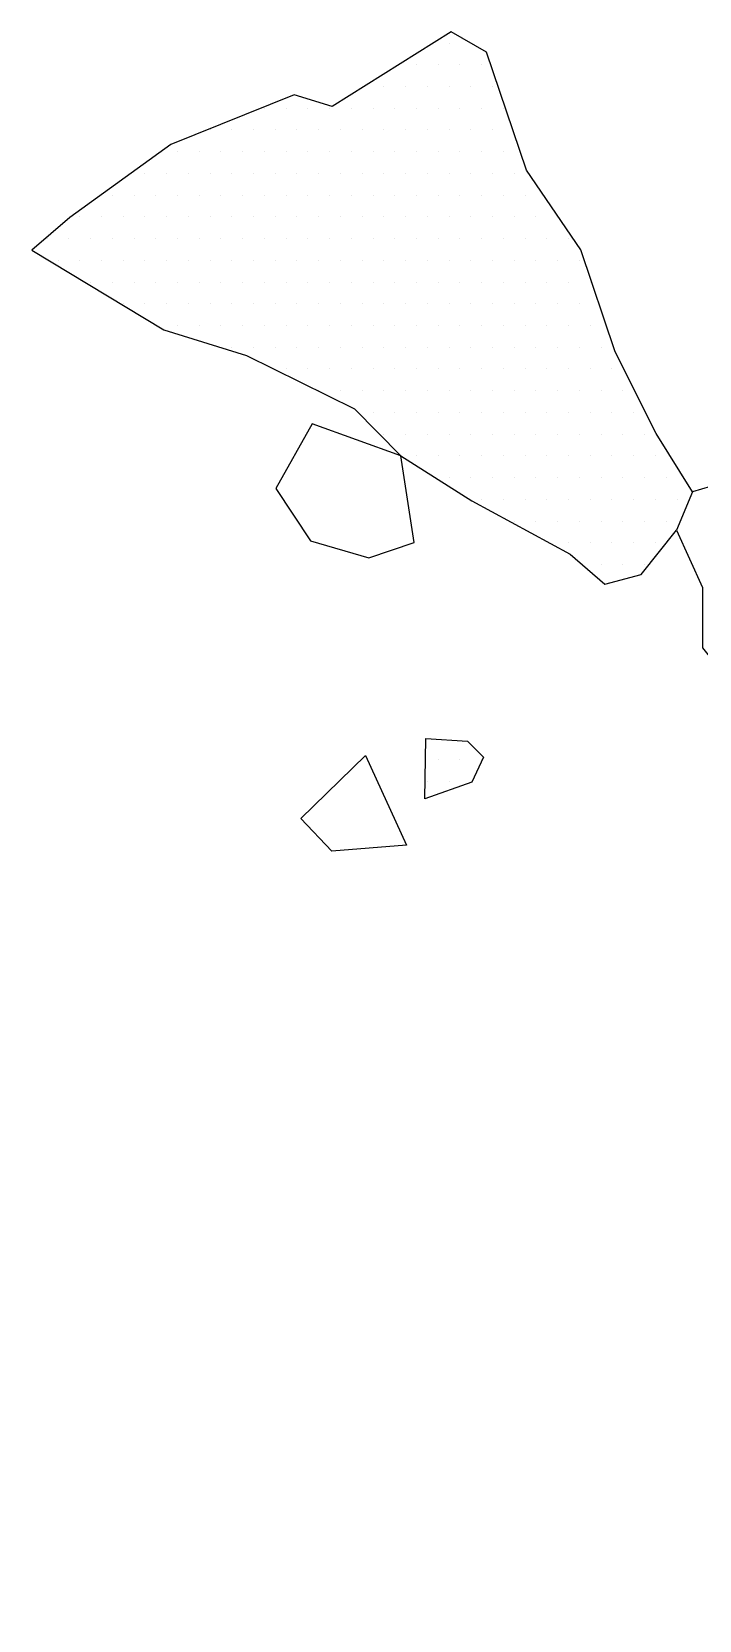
# Model space of a CAD drawing. Header units: metres. Extents: x 128 to 347, y -2100 to -1689.
# Drawn here: x 128.5 to 166.9, y -1780.8 to -1689.3 of the extents above; entities that cross this region are included whole.
import ezdxf

# ---------------------------------------------------------------- set-up
doc = ezdxf.new("R2010")
doc.units = ezdxf.units.M
doc.header["$LTSCALE"] = 25
doc.header["$MEASUREMENT"] = 0
doc.layers.get('0').update_dxf_attribs({"linetype": 'CONTINUOUS'})
for name, color, linetype in [('FEUER', 1, 'CONTINUOUS'), ('STEINE', 4, 'CONTINUOUS'), ('STEINESCHRAFF', 4, 'CONTINUOUS')]:
    doc.layers.add(name, color=color, linetype=linetype)

# ---------------------------------------------------------------- blocks, each defined once
blk = doc.blocks.new('*X14')
at = {"color": 0}
for p, q in [((152.5, -1690), (152.5, -1690)), ((153.75, -1690), (153.75, -1690)), ((150.625, -1691.25), (150.625, -1691.25)), ((151.875, -1691.25), (151.875, -1691.25)), ((153.125, -1691.25), (153.125, -1691.25)), ((154.375, -1691.25), (154.375, -1691.25)), ((148.75, -1692.5), (148.75, -1692.5)), ((150, -1692.5), (150, -1692.5)), ((151.25, -1692.5), (151.25, -1692.5)), ((152.5, -1692.5), (152.5, -1692.5)), ((153.75, -1692.5), (153.75, -1692.5)), ((155, -1692.5), (155, -1692.5)), ((141.875, -1693.75), (141.875, -1693.75)), ((143.125, -1693.75), (143.125, -1693.75)), ((144.375, -1693.75), (144.375, -1693.75)), ((145.625, -1693.75), (145.625, -1693.75)), ((146.875, -1693.75), (146.875, -1693.75)), ((148.125, -1693.75), (148.125, -1693.75)), ((149.375, -1693.75), (149.375, -1693.75)), ((150.625, -1693.75), (150.625, -1693.75)), ((151.875, -1693.75), (151.875, -1693.75)), ((153.125, -1693.75), (153.125, -1693.75)), ((154.375, -1693.75), (154.375, -1693.75)), ((155.625, -1693.75), (155.625, -1693.75)), ((138.75, -1695), (138.75, -1695)), ((140, -1695), (140, -1695)), ((141.25, -1695), (141.25, -1695)), ((142.5, -1695), (142.5, -1695)), ((143.75, -1695), (143.75, -1695)), ((145, -1695), (145, -1695)), ((146.25, -1695), (146.25, -1695)), ((147.5, -1695), (147.5, -1695)), ((148.75, -1695), (148.75, -1695)), ((150, -1695), (150, -1695)), ((151.25, -1695), (151.25, -1695)), ((152.5, -1695), (152.5, -1695)), ((153.75, -1695), (153.75, -1695)), ((155, -1695), (155, -1695)), ((136.875, -1696.25), (136.875, -1696.25)), ((138.125, -1696.25), (138.125, -1696.25)), ((139.375, -1696.25), (139.375, -1696.25)), ((140.625, -1696.25), (140.625, -1696.25)), ((141.875, -1696.25), (141.875, -1696.25)), ((143.125, -1696.25), (143.125, -1696.25)), ((144.375, -1696.25), (144.375, -1696.25)), ((145.625, -1696.25), (145.625, -1696.25)), ((146.875, -1696.25), (146.875, -1696.25)), ((148.125, -1696.25), (148.125, -1696.25)), ((149.375, -1696.25), (149.375, -1696.25)), ((150.625, -1696.25), (150.625, -1696.25)), ((151.875, -1696.25), (151.875, -1696.25)), ((153.125, -1696.25), (153.125, -1696.25)), ((154.375, -1696.25), (154.375, -1696.25)), ((155.625, -1696.25), (155.625, -1696.25)), ((135, -1697.5), (135, -1697.5)), ((136.25, -1697.5), (136.25, -1697.5)), ((137.5, -1697.5), (137.5, -1697.5)), ((138.75, -1697.5), (138.75, -1697.5)), ((140, -1697.5), (140, -1697.5)), ((141.25, -1697.5), (141.25, -1697.5)), ((142.5, -1697.5), (142.5, -1697.5)), ((143.75, -1697.5), (143.75, -1697.5)), ((145, -1697.5), (145, -1697.5)), ((146.25, -1697.5), (146.25, -1697.5)), ((147.5, -1697.5), (147.5, -1697.5)), ((148.75, -1697.5), (148.75, -1697.5)), ((150, -1697.5), (150, -1697.5)), ((151.25, -1697.5), (151.25, -1697.5)), ((152.5, -1697.5), (152.5, -1697.5)), ((153.75, -1697.5), (153.75, -1697.5)), ((155, -1697.5), (155, -1697.5)), ((156.25, -1697.5), (156.25, -1697.5)), ((133.125, -1698.75), (133.125, -1698.75)), ((134.375, -1698.75), (134.375, -1698.75)), ((135.625, -1698.75), (135.625, -1698.75)), ((136.875, -1698.75), (136.875, -1698.75)), ((138.125, -1698.75), (138.125, -1698.75)), ((139.375, -1698.75), (139.375, -1698.75)), ((140.625, -1698.75), (140.625, -1698.75)), ((141.875, -1698.75), (141.875, -1698.75)), ((143.125, -1698.75), (143.125, -1698.75)), ((144.375, -1698.75), (144.375, -1698.75)), ((145.625, -1698.75), (145.625, -1698.75)), ((146.875, -1698.75), (146.875, -1698.75)), ((148.125, -1698.75), (148.125, -1698.75)), ((149.375, -1698.75), (149.375, -1698.75)), ((150.625, -1698.75), (150.625, -1698.75)), ((151.875, -1698.75), (151.875, -1698.75)), ((153.125, -1698.75), (153.125, -1698.75)), ((154.375, -1698.75), (154.375, -1698.75)), ((155.625, -1698.75), (155.625, -1698.75)), ((156.875, -1698.75), (156.875, -1698.75)), ((131.25, -1700), (131.25, -1700)), ((132.5, -1700), (132.5, -1700)), ((133.75, -1700), (133.75, -1700)), ((135, -1700), (135, -1700)), ((136.25, -1700), (136.25, -1700)), ((137.5, -1700), (137.5, -1700)), ((138.75, -1700), (138.75, -1700)), ((140, -1700), (140, -1700)), ((141.25, -1700), (141.25, -1700)), ((142.5, -1700), (142.5, -1700)), ((143.75, -1700), (143.75, -1700)), ((145, -1700), (145, -1700)), ((146.25, -1700), (146.25, -1700)), ((147.5, -1700), (147.5, -1700)), ((148.75, -1700), (148.75, -1700)), ((150, -1700), (150, -1700)), ((151.25, -1700), (151.25, -1700)), ((152.5, -1700), (152.5, -1700)), ((153.75, -1700), (153.75, -1700)), ((155, -1700), (155, -1700)), ((156.25, -1700), (156.25, -1700)), ((157.5, -1700), (157.5, -1700)), ((158.75, -1700), (158.75, -1700)), ((129.375, -1701.25), (129.375, -1701.25)), ((130.625, -1701.25), (130.625, -1701.25)), ((131.875, -1701.25), (131.875, -1701.25)), ((133.125, -1701.25), (133.125, -1701.25)), ((134.375, -1701.25), (134.375, -1701.25)), ((135.625, -1701.25), (135.625, -1701.25)), ((136.875, -1701.25), (136.875, -1701.25)), ((138.125, -1701.25), (138.125, -1701.25)), ((139.375, -1701.25), (139.375, -1701.25)), ((140.625, -1701.25), (140.625, -1701.25)), ((141.875, -1701.25), (141.875, -1701.25)), ((143.125, -1701.25), (143.125, -1701.25)), ((144.375, -1701.25), (144.375, -1701.25)), ((145.625, -1701.25), (145.625, -1701.25)), ((146.875, -1701.25), (146.875, -1701.25)), ((148.125, -1701.25), (148.125, -1701.25)), ((149.375, -1701.25), (149.375, -1701.25)), ((150.625, -1701.25), (150.625, -1701.25)), ((151.875, -1701.25), (151.875, -1701.25)), ((153.125, -1701.25), (153.125, -1701.25)), ((154.375, -1701.25), (154.375, -1701.25)), ((155.625, -1701.25), (155.625, -1701.25)), ((156.875, -1701.25), (156.875, -1701.25)), ((158.125, -1701.25), (158.125, -1701.25)), ((159.375, -1701.25), (159.375, -1701.25)), ((130, -1702.5), (130, -1702.5)), ((131.25, -1702.5), (131.25, -1702.5)), ((132.5, -1702.5), (132.5, -1702.5)), ((133.75, -1702.5), (133.75, -1702.5)), ((135, -1702.5), (135, -1702.5)), ((136.25, -1702.5), (136.25, -1702.5)), ((137.5, -1702.5), (137.5, -1702.5)), ((138.75, -1702.5), (138.75, -1702.5)), ((140, -1702.5), (140, -1702.5)), ((141.25, -1702.5), (141.25, -1702.5)), ((142.5, -1702.5), (142.5, -1702.5)), ((143.75, -1702.5), (143.75, -1702.5)), ((145, -1702.5), (145, -1702.5)), ((146.25, -1702.5), (146.25, -1702.5)), ((147.5, -1702.5), (147.5, -1702.5)), ((148.75, -1702.5), (148.75, -1702.5)), ((150, -1702.5), (150, -1702.5)), ((151.25, -1702.5), (151.25, -1702.5)), ((152.5, -1702.5), (152.5, -1702.5)), ((153.75, -1702.5), (153.75, -1702.5)), ((155, -1702.5), (155, -1702.5)), ((156.25, -1702.5), (156.25, -1702.5)), ((157.5, -1702.5), (157.5, -1702.5)), ((158.75, -1702.5), (158.75, -1702.5)), ((160, -1702.5), (160, -1702.5)), ((131.875, -1703.75), (131.875, -1703.75)), ((133.125, -1703.75), (133.125, -1703.75)), ((134.375, -1703.75), (134.375, -1703.75)), ((135.625, -1703.75), (135.625, -1703.75)), ((136.875, -1703.75), (136.875, -1703.75)), ((138.125, -1703.75), (138.125, -1703.75)), ((139.375, -1703.75), (139.375, -1703.75)), ((140.625, -1703.75), (140.625, -1703.75)), ((141.875, -1703.75), (141.875, -1703.75)), ((143.125, -1703.75), (143.125, -1703.75)), ((144.375, -1703.75), (144.375, -1703.75)), ((145.625, -1703.75), (145.625, -1703.75)), ((146.875, -1703.75), (146.875, -1703.75)), ((148.125, -1703.75), (148.125, -1703.75)), ((149.375, -1703.75), (149.375, -1703.75)), ((150.625, -1703.75), (150.625, -1703.75)), ((151.875, -1703.75), (151.875, -1703.75)), ((153.125, -1703.75), (153.125, -1703.75)), ((154.375, -1703.75), (154.375, -1703.75)), ((155.625, -1703.75), (155.625, -1703.75)), ((156.875, -1703.75), (156.875, -1703.75)), ((158.125, -1703.75), (158.125, -1703.75)), ((159.375, -1703.75), (159.375, -1703.75)), ((160.625, -1703.75), (160.625, -1703.75)), ((133.75, -1705), (133.75, -1705)), ((135, -1705), (135, -1705)), ((136.25, -1705), (136.25, -1705)), ((137.5, -1705), (137.5, -1705)), ((138.75, -1705), (138.75, -1705)), ((140, -1705), (140, -1705)), ((141.25, -1705), (141.25, -1705)), ((142.5, -1705), (142.5, -1705)), ((143.75, -1705), (143.75, -1705)), ((145, -1705), (145, -1705)), ((146.25, -1705), (146.25, -1705)), ((147.5, -1705), (147.5, -1705)), ((148.75, -1705), (148.75, -1705)), ((150, -1705), (150, -1705)), ((151.25, -1705), (151.25, -1705)), ((152.5, -1705), (152.5, -1705)), ((153.75, -1705), (153.75, -1705)), ((155, -1705), (155, -1705)), ((156.25, -1705), (156.25, -1705)), ((157.5, -1705), (157.5, -1705)), ((158.75, -1705), (158.75, -1705)), ((160, -1705), (160, -1705)), ((136.875, -1706.25), (136.875, -1706.25)), ((138.125, -1706.25), (138.125, -1706.25)), ((139.375, -1706.25), (139.375, -1706.25)), ((140.625, -1706.25), (140.625, -1706.25)), ((141.875, -1706.25), (141.875, -1706.25)), ((143.125, -1706.25), (143.125, -1706.25)), ((144.375, -1706.25), (144.375, -1706.25)), ((145.625, -1706.25), (145.625, -1706.25)), ((146.875, -1706.25), (146.875, -1706.25)), ((148.125, -1706.25), (148.125, -1706.25)), ((149.375, -1706.25), (149.375, -1706.25)), ((150.625, -1706.25), (150.625, -1706.25)), ((151.875, -1706.25), (151.875, -1706.25)), ((153.125, -1706.25), (153.125, -1706.25)), ((154.375, -1706.25), (154.375, -1706.25)), ((155.625, -1706.25), (155.625, -1706.25)), ((156.875, -1706.25), (156.875, -1706.25)), ((158.125, -1706.25), (158.125, -1706.25)), ((159.375, -1706.25), (159.375, -1706.25)), ((160.625, -1706.25), (160.625, -1706.25)), ((140, -1707.5), (140, -1707.5)), ((141.25, -1707.5), (141.25, -1707.5)), ((142.5, -1707.5), (142.5, -1707.5)), ((143.75, -1707.5), (143.75, -1707.5)), ((145, -1707.5), (145, -1707.5)), ((146.25, -1707.5), (146.25, -1707.5)), ((147.5, -1707.5), (147.5, -1707.5)), ((148.75, -1707.5), (148.75, -1707.5)), ((150, -1707.5), (150, -1707.5)), ((151.25, -1707.5), (151.25, -1707.5)), ((152.5, -1707.5), (152.5, -1707.5)), ((153.75, -1707.5), (153.75, -1707.5)), ((155, -1707.5), (155, -1707.5)), ((156.25, -1707.5), (156.25, -1707.5)), ((157.5, -1707.5), (157.5, -1707.5)), ((158.75, -1707.5), (158.75, -1707.5)), ((160, -1707.5), (160, -1707.5)), ((161.25, -1707.5), (161.25, -1707.5)), ((143.125, -1708.75), (143.125, -1708.75)), ((144.375, -1708.75), (144.375, -1708.75)), ((145.625, -1708.75), (145.625, -1708.75)), ((146.875, -1708.75), (146.875, -1708.75)), ((148.125, -1708.75), (148.125, -1708.75)), ((149.375, -1708.75), (149.375, -1708.75)), ((150.625, -1708.75), (150.625, -1708.75)), ((151.875, -1708.75), (151.875, -1708.75)), ((153.125, -1708.75), (153.125, -1708.75)), ((154.375, -1708.75), (154.375, -1708.75)), ((155.625, -1708.75), (155.625, -1708.75)), ((156.875, -1708.75), (156.875, -1708.75)), ((158.125, -1708.75), (158.125, -1708.75)), ((159.375, -1708.75), (159.375, -1708.75)), ((160.625, -1708.75), (160.625, -1708.75)), ((161.875, -1708.75), (161.875, -1708.75)), ((145, -1710), (145, -1710)), ((146.25, -1710), (146.25, -1710)), ((147.5, -1710), (147.5, -1710)), ((148.75, -1710), (148.75, -1710)), ((150, -1710), (150, -1710)), ((151.25, -1710), (151.25, -1710)), ((152.5, -1710), (152.5, -1710)), ((153.75, -1710), (153.75, -1710)), ((155, -1710), (155, -1710)), ((156.25, -1710), (156.25, -1710)), ((157.5, -1710), (157.5, -1710)), ((158.75, -1710), (158.75, -1710)), ((160, -1710), (160, -1710)), ((161.25, -1710), (161.25, -1710)), ((162.5, -1710), (162.5, -1710)), ((148.125, -1711.25), (148.125, -1711.25)), ((149.375, -1711.25), (149.375, -1711.25)), ((150.625, -1711.25), (150.625, -1711.25)), ((151.875, -1711.25), (151.875, -1711.25)), ((153.125, -1711.25), (153.125, -1711.25)), ((154.375, -1711.25), (154.375, -1711.25)), ((155.625, -1711.25), (155.625, -1711.25)), ((156.875, -1711.25), (156.875, -1711.25)), ((158.125, -1711.25), (158.125, -1711.25)), ((159.375, -1711.25), (159.375, -1711.25)), ((160.625, -1711.25), (160.625, -1711.25)), ((161.875, -1711.25), (161.875, -1711.25)), ((163.125, -1711.25), (163.125, -1711.25)), ((148.75, -1712.5), (148.75, -1712.5)), ((150, -1712.5), (150, -1712.5)), ((151.25, -1712.5), (151.25, -1712.5)), ((152.5, -1712.5), (152.5, -1712.5)), ((153.75, -1712.5), (153.75, -1712.5)), ((155, -1712.5), (155, -1712.5)), ((156.25, -1712.5), (156.25, -1712.5)), ((157.5, -1712.5), (157.5, -1712.5)), ((158.75, -1712.5), (158.75, -1712.5)), ((160, -1712.5), (160, -1712.5)), ((161.25, -1712.5), (161.25, -1712.5)), ((162.5, -1712.5), (162.5, -1712.5)), ((163.75, -1712.5), (163.75, -1712.5)), ((150.625, -1713.75), (150.625, -1713.75)), ((151.875, -1713.75), (151.875, -1713.75)), ((153.125, -1713.75), (153.125, -1713.75)), ((154.375, -1713.75), (154.375, -1713.75)), ((155.625, -1713.75), (155.625, -1713.75)), ((156.875, -1713.75), (156.875, -1713.75)), ((158.125, -1713.75), (158.125, -1713.75)), ((159.375, -1713.75), (159.375, -1713.75)), ((160.625, -1713.75), (160.625, -1713.75)), ((161.875, -1713.75), (161.875, -1713.75)), ((163.125, -1713.75), (163.125, -1713.75)), ((164.375, -1713.75), (164.375, -1713.75)), ((152.5, -1715), (152.5, -1715)), ((153.75, -1715), (153.75, -1715)), ((155, -1715), (155, -1715)), ((156.25, -1715), (156.25, -1715)), ((157.5, -1715), (157.5, -1715)), ((158.75, -1715), (158.75, -1715)), ((160, -1715), (160, -1715)), ((161.25, -1715), (161.25, -1715)), ((162.5, -1715), (162.5, -1715)), ((163.75, -1715), (163.75, -1715)), ((165, -1715), (165, -1715)), ((154.375, -1716.25), (154.375, -1716.25)), ((155.625, -1716.25), (155.625, -1716.25)), ((156.875, -1716.25), (156.875, -1716.25)), ((158.125, -1716.25), (158.125, -1716.25)), ((159.375, -1716.25), (159.375, -1716.25)), ((160.625, -1716.25), (160.625, -1716.25)), ((161.875, -1716.25), (161.875, -1716.25)), ((163.125, -1716.25), (163.125, -1716.25)), ((164.375, -1716.25), (164.375, -1716.25)), ((165.625, -1716.25), (165.625, -1716.25)), ((156.25, -1717.5), (156.25, -1717.5)), ((157.5, -1717.5), (157.5, -1717.5)), ((158.75, -1717.5), (158.75, -1717.5)), ((160, -1717.5), (160, -1717.5)), ((161.25, -1717.5), (161.25, -1717.5)), ((162.5, -1717.5), (162.5, -1717.5)), ((163.75, -1717.5), (163.75, -1717.5)), ((165, -1717.5), (165, -1717.5)), ((159.375, -1718.75), (159.375, -1718.75)), ((160.625, -1718.75), (160.625, -1718.75)), ((161.875, -1718.75), (161.875, -1718.75)), ((163.125, -1718.75), (163.125, -1718.75)), ((164.375, -1718.75), (164.375, -1718.75)), ((161.25, -1720), (161.25, -1720)), ((162.5, -1720), (162.5, -1720)), ((163.75, -1720), (163.75, -1720)), ((151.875, -1731.25), (151.875, -1731.25)), ((153.125, -1731.25), (153.125, -1731.25)), ((154.375, -1731.25), (154.375, -1731.25)), ((151.25, -1732.5), (151.25, -1732.5)), ((152.5, -1732.5), (152.5, -1732.5)), ((153.75, -1732.5), (153.75, -1732.5))]:
    blk.add_line(p, q, dxfattribs=at)
blk = doc.blocks.new('*X16')
at = {"color": 0}
for p, q in [((168.229, -1772.779), (174.767, -1766.241)), ((170.684, -1768.556), (172.49, -1766.75)), ((169.293, -1773.483), (175.391, -1767.384)), ((170.357, -1774.187), (176.015, -1768.528)), ((171.45, -1774.861), (176.639, -1769.672)), ((173.706, -1774.373), (177.264, -1770.816)), ((176.73, -1773.117), (177.888, -1771.959)), ((214.816, -1798.671), (216.04, -1797.447)), ((214.847, -1800.407), (217.873, -1797.382)), ((215.544, -1801.478), (219.705, -1797.317)), ((216.257, -1802.532), (221.538, -1797.252)), ((156.843, -1798.307), (157.228, -1797.922)), ((216.971, -1803.587), (222.501, -1798.057)), ((156.35, -1800.568), (158.011, -1798.907)), ((222.394, -1799.932), (223.034, -1799.291)), ((156.934, -1801.752), (158.793, -1799.893)), ((157.518, -1802.935), (159.505, -1800.949)), ((159.44, -1802.782), (159.911, -1802.311)), ((197.56, -1842.443), (202.3, -1837.704)), ((196.675, -1841.56), (199.948, -1838.288)), ((196.93, -1839.538), (197.596, -1838.872)), ((198.444, -1843.327), (202.618, -1839.153)), ((200.328, -1843.211), (202.774, -1840.765)), ((202.274, -1843.033), (202.93, -1842.377))]:
    blk.add_line(p, q, dxfattribs=at)

msp = doc.modelspace()

# ---------------------------------------------------------------- linework, layer by layer
at = {"layer": 'STEINE'}
for points in [[(166.514, -1715.824), (164.42, -1712.457), (162.069, -1707.764), (160.075, -1701.897), (156.959, -1697.306), (154.658, -1690.521), (152.616, -1689.349), (145.781, -1693.64), (143.586, -1692.978), (136.495, -1695.841), (130.68, -1700.029), (128.487, -1701.919), (136.094, -1706.506), (140.841, -1707.983), (147.068, -1711.04), (149.724, -1713.743), (153.808, -1716.343), (159.475, -1719.401), (161.466, -1721.135), (163.558, -1720.572), (165.597, -1718.019)], [(196.589, -1741.421), (201.846, -1742.233), (205.01, -1742.742), (206.029, -1740.853), (203.985, -1735.7), (202.4, -1731.415), (202.294, -1726.21), (195.811, -1722.591), (188.409, -1719.687), (182.539, -1716.68), (176.769, -1711.836), (173.043, -1710.665), (170.137, -1714.75), (166.514, -1715.824), (165.597, -1718.019), (167.08, -1721.335), (167.082, -1724.805), (168.308, -1726.335), (172.186, -1725.975), (175.964, -1728.422), (180.813, -1730.46), (185.152, -1731.886), (189.746, -1734.026), (196.589, -1741.421)], [(142.53, -1715.636), (144.522, -1718.646), (147.891, -1719.613), (150.493, -1718.744), (149.724, -1713.743), (144.62, -1711.91), (142.53, -1715.636)], [(151.115, -1733.491), (151.164, -1730.021), (153.563, -1730.172), (154.482, -1731.09), (153.819, -1732.52), (151.115, -1733.491)], [(150.046, -1736.145), (145.759, -1736.506), (143.972, -1734.619), (147.695, -1730.993), (150.046, -1736.145)]]:
    msp.add_lwpolyline(points, dxfattribs=at)

# ---------------------------------------------------------------- block references
at = {"layer": 'FEUER'}
msp.add_blockref('*X16', (0, 0), dxfattribs=at)
at = {"layer": 'STEINESCHRAFF'}
msp.add_blockref('*X14', (0, 0), dxfattribs=at)

doc.saveas('drawing.dxf')
